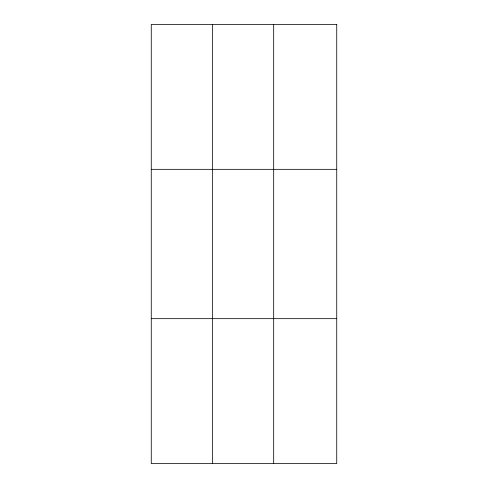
<?xml version="1.0" encoding="UTF-8"?>
<svg xmlns="http://www.w3.org/2000/svg" width="488" height="488" viewBox="0 0 488 488"><rect width="100%" height="100%" fill="white"/><g stroke="black" fill="none" stroke-linecap="round" stroke-linejoin="round"><path stroke-width="0.73" d="M212.469 24.4L212.469 463.6M273.676 24.4L273.676 463.6M151.262 169.336L336.738 169.336M151.262 318.664L336.738 318.664M336.738 24.4L336.738 463.6L151.262 463.6L151.262 24.4L336.738 24.4"/></g></svg>
